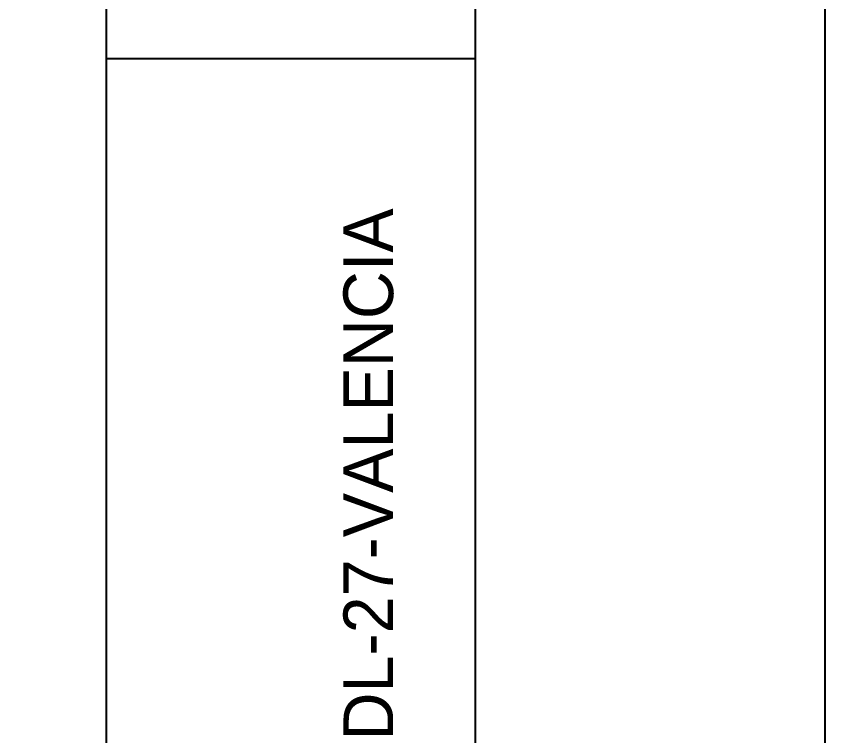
# Model space of a CAD drawing. Extents: x 731654 to 732244, y 4380181 to 4381208.
# Drawn here: x 731861.08 to 731885.86, y 4381102.5 to 4381124.19 of the extents above; entities that cross this region are included whole.
import ezdxf
from ezdxf.enums import TextEntityAlignment as Align

# ---------------------------------------------------------------- set-up
doc = ezdxf.new("R2010")
doc.units = 0
doc.linetypes.add('DASHED', pattern=[0])
doc.layers.get('0').update_dxf_attribs({"linetype": 'CONTINUOUS'})

msp = doc.modelspace()

# ---------------------------------------------------------------- linework, layer by layer
at = {"color": 0, "linetype": 'CONTINUOUS'}
for p, q in [((731874.94, 4381075.2), (731874.94, 4381194.48)), ((731863.8, 4381122.92), (731874.94, 4381122.92))]:
    msp.add_line(p, q, dxfattribs=at)
msp.add_lwpolyline([(731863.8, 4381028.19), (731863.8, 4381194.5), (731885.47, 4381194.5), (731885.47, 4381028.19)], close=True, dxfattribs=at)

# ---------------------------------------------------------------- texts
at = {"color": 0, "linetype": 'DASHED'}
msp.add_text('REFERENCIA D.G.C.: C-DL-27-VALENCIA', height=1.5, rotation=90, dxfattribs=at).set_placement((731871.7, 4381098.95), align=Align.MIDDLE)

# ---------------------------------------------------------------- meshes
at = {"color": 0, "linetype": 'CONTINUOUS'}
mesh = msp.add_polyface(dxfattribs=at)
corners = [(731962.5, 4380181), (731654.5, 4381207.5), (732244, 4380181), (732244, 4381207.5), (731654.5, 4380181)]
mesh.append_faces([[corners[k] for k in face] for face in [(0, 1, 4), (1, 0, 2, 3)]], dxfattribs={"vtx0": -1, "color": 0})
mesh = msp.add_polyface(dxfattribs=at)
corners = [(731945.58, 4381021), (731945.58, 4381201.5), (731664.5, 4381201.5), (731664.5, 4381021)]
mesh.append_faces([[corners[k] for k in face] for face in [(0, 1, 2, 3)]], dxfattribs={"color": 0})

doc.saveas('drawing.dxf')
